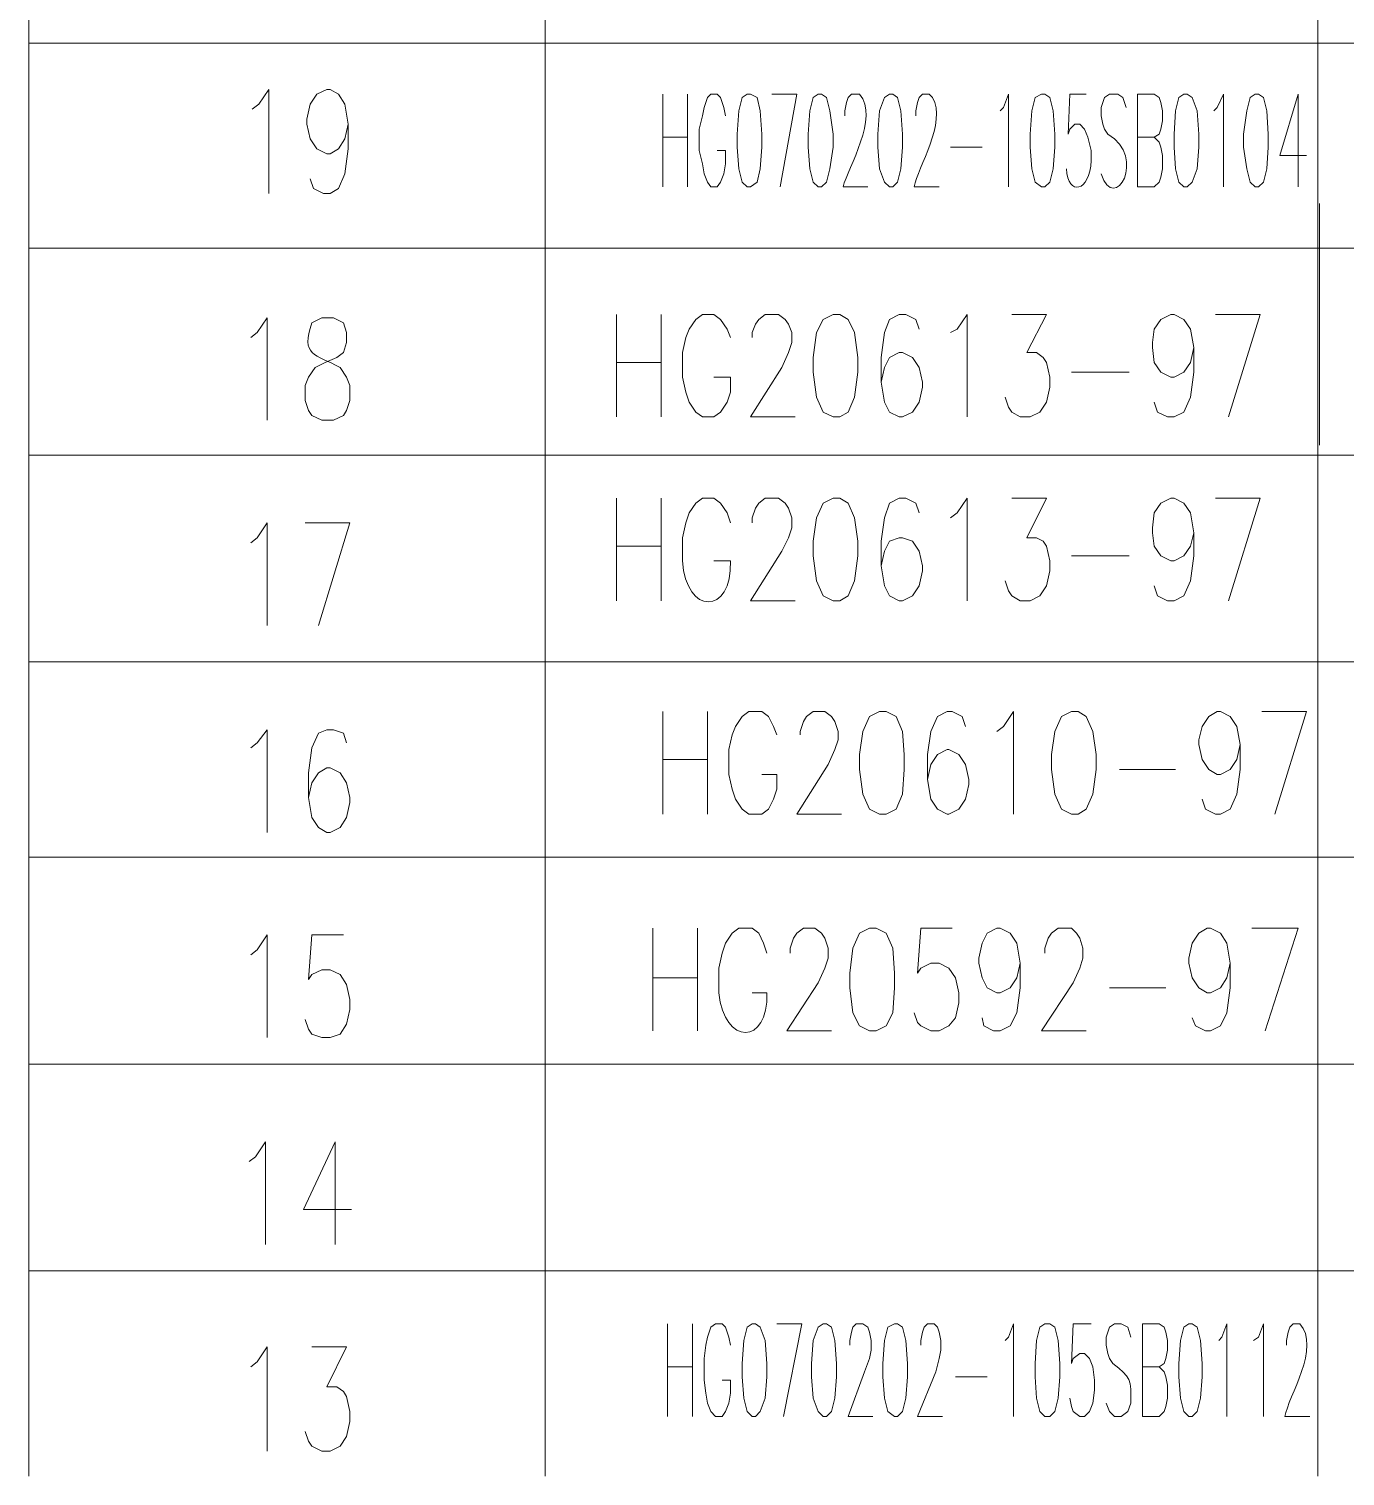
# Model space of a CAD drawing. Header units: millimetres. Extents: x 0 to 1648, y 27 to 2331.
# Drawn here: x 1140.3 to 1283.5, y 470.9 to 628.3 of the extents above; entities that cross this region are included whole.
import ezdxf

# ---------------------------------------------------------------- set-up
doc = ezdxf.new("R2010")
doc.units = ezdxf.units.MM
doc.layers.add('1', color=7, linetype='Continuous')

msp = doc.modelspace()

# ---------------------------------------------------------------- linework, layer by layer
at = {"layer": '1', "color": 0, "lineweight": 5}
for points in [[(1645.2, 649.311732), (1140.3, 649.311732), (1140.3, 626.811732)], [(1196.46, 649.311732), (1196.46, 626.811732)], [(1280.52, 649.311732), (1280.52, 626.811732)], [(1645.2, 626.811732), (1140.3, 626.811732), (1140.3, 604.491732)], [(1196.46, 626.811732), (1196.46, 604.491732)], [(1280.52, 626.811732), (1280.52, 604.491732)], [(1164.6, 619.611732), (1165.32, 620.151732), (1166.4, 621.771732), (1166.4, 610.431732)], [(1175.04, 617.991732), (1174.68, 616.371732), (1173.96, 615.291732), (1173.06, 614.751732), (1172.7, 614.751732), (1171.62, 615.291732), (1170.9, 616.371732), (1170.54, 617.991732), (1170.54, 618.531732), (1170.9, 620.151732), (1171.62, 621.231732), (1172.7, 621.771732), (1173.06, 621.771732), (1173.96, 621.231732), (1174.68, 620.151732), (1175.04, 617.991732), (1175.04, 615.291732), (1174.68, 612.591732), (1173.96, 610.971732), (1173.06, 610.431732), (1172.34, 610.431732), (1171.26, 610.971732), (1170.9, 612.051732)], [(1209.24, 621.231732), (1209.24, 611.151732)], [(1211.94, 621.231732), (1211.94, 611.151732)], [(1216.08, 618.891732), (1215.9, 619.791732), (1215.54, 620.871732), (1215.18, 621.231732), (1214.46, 621.231732), (1214.1, 620.871732), (1213.74, 619.791732), (1213.56, 618.891732), (1213.2, 617.451732), (1213.2, 615.111732), (1213.56, 613.671732), (1213.74, 612.591732), (1214.1, 611.691732), (1214.46, 611.151732), (1215.18, 611.151732), (1215.54, 611.691732), (1215.9, 612.591732), (1216.08, 613.671732), (1216.08, 615.111732), (1215.18, 615.111732)], [(1218.42, 621.231732), (1217.88, 620.871732), (1217.52, 619.431732), (1217.34, 616.911732), (1217.34, 615.471732), (1217.52, 613.131732), (1217.88, 611.691732), (1218.42, 611.151732), (1218.78, 611.151732), (1219.5, 611.691732), (1219.86, 613.131732), (1220.04, 615.471732), (1220.04, 616.911732), (1219.86, 619.431732), (1219.5, 620.871732), (1218.78, 621.231732), (1218.42, 621.231732)], [(1222.02, 611.151732), (1223.82, 621.231732), (1221.12, 621.231732)], [(1226.16, 621.231732), (1225.62, 620.871732), (1225.26, 619.431732), (1225.08, 616.911732), (1225.08, 615.471732), (1225.26, 613.131732), (1225.62, 611.691732), (1226.16, 611.151732), (1226.52, 611.151732), (1227.06, 611.691732), (1227.42, 613.131732), (1227.78, 615.471732), (1227.78, 616.911732), (1227.42, 619.431732), (1227.06, 620.871732), (1226.52, 621.231732), (1226.16, 621.231732)], [(1233.9, 621.231732), (1233.36, 620.871732), (1232.82, 619.431732), (1232.64, 616.911732), (1232.64, 615.471732), (1232.82, 613.131732), (1233.36, 611.691732), (1233.9, 611.151732), (1234.26, 611.151732), (1234.8, 611.691732), (1235.16, 613.131732), (1235.34, 615.471732), (1235.34, 616.911732), (1235.16, 619.431732), (1234.8, 620.871732), (1234.26, 621.231732), (1233.9, 621.231732)], [(1245.96, 619.431732), (1246.32, 619.791732), (1246.86, 621.231732), (1246.86, 611.151732)], [(1250.46, 621.231732), (1249.74, 620.871732), (1249.38, 619.431732), (1249.2, 616.911732), (1249.2, 615.471732), (1249.38, 613.131732), (1249.74, 611.691732), (1250.46, 611.151732), (1250.82, 611.151732), (1251.36, 611.691732), (1251.72, 613.131732), (1251.9, 615.471732), (1251.9, 616.911732), (1251.72, 619.431732), (1251.36, 620.871732), (1250.82, 621.231732), (1250.46, 621.231732)], [(1260.9, 611.151732), (1260.9, 621.231732), (1262.7, 621.231732), (1263.24, 620.871732), (1263.42, 620.331732), (1263.6, 619.431732), (1263.6, 618.351732), (1263.42, 617.451732), (1263.24, 616.911732), (1262.7, 616.551732), (1260.9, 616.551732)], [(1265.94, 621.231732), (1265.4, 620.871732), (1265.04, 619.431732), (1264.86, 616.911732), (1264.86, 615.471732), (1265.04, 613.131732), (1265.4, 611.691732), (1265.94, 611.151732), (1266.3, 611.151732), (1266.84, 611.691732), (1267.38, 613.131732), (1267.56, 615.471732), (1267.56, 616.911732), (1267.38, 619.431732), (1266.84, 620.871732), (1266.3, 621.231732), (1265.94, 621.231732)], [(1269.18, 619.431732), (1269.54, 619.791732), (1270.26, 621.231732), (1270.26, 611.151732)], [(1273.68, 621.231732), (1273.14, 620.871732), (1272.78, 619.431732), (1272.42, 616.911732), (1272.42, 615.471732), (1272.78, 613.131732), (1273.14, 611.691732), (1273.68, 611.151732), (1274.04, 611.151732), (1274.58, 611.691732), (1274.94, 613.131732), (1275.12, 615.471732), (1275.12, 616.911732), (1274.94, 619.431732), (1274.58, 620.871732), (1274.04, 621.231732), (1273.68, 621.231732)], [(1278.36, 621.231732), (1276.38, 614.571732), (1279.26, 614.571732)], [(1278.36, 621.231732), (1278.36, 611.151732)], [(1209.24, 616.551732), (1211.94, 616.551732)], [(1262.7, 616.551732), (1263.24, 616.011732), (1263.42, 615.471732), (1263.6, 614.571732), (1263.6, 613.131732), (1263.42, 612.231732), (1263.24, 611.691732), (1262.7, 611.151732), (1260.9, 611.151732)], [(1240.56, 615.471732), (1243.98, 615.471732)], [(1196.46, 609.351732), (1196.46, 583.071732)], [(1280.7, 609.351732), (1280.7, 583.071732)], [(1645.2, 604.491732), (1140.3, 604.491732), (1140.3, 581.991732)], [(1196.46, 604.491732), (1196.46, 581.991732)], [(1280.52, 604.491732), (1280.52, 581.991732)], [(1164.42, 594.771732), (1165.14, 595.311732), (1166.22, 596.931732), (1166.22, 585.771732)], [(1204.2, 597.291732), (1204.2, 586.131732)], [(1209.06, 597.291732), (1209.06, 586.131732)], [(1216.62, 594.771732), (1216.26, 595.671732), (1215.54, 596.751732), (1214.82, 597.291732), (1213.56, 597.291732), (1212.84, 596.751732), (1212.12, 595.671732), (1211.76, 594.771732), (1211.4, 593.151732), (1211.4, 590.451732), (1211.76, 588.831732), (1212.12, 587.751732), (1212.84, 586.671732), (1213.56, 586.131732), (1214.82, 586.131732), (1215.54, 586.671732), (1216.26, 587.751732), (1216.62, 588.831732), (1216.62, 590.451732), (1214.82, 590.451732)], [(1218.96, 594.771732), (1218.96, 595.311732), (1219.32, 596.211732), (1219.68, 596.751732), (1220.4, 597.291732), (1221.84, 597.291732), (1222.56, 596.751732), (1222.92, 596.211732), (1223.28, 595.311732), (1223.28, 594.231732), (1222.92, 593.151732), (1222.2, 591.531732), (1218.78, 586.131732), (1223.64, 586.131732)], [(1227.78, 597.291732), (1226.7, 596.751732), (1225.98, 595.311732), (1225.62, 592.611732), (1225.62, 590.991732), (1225.98, 588.291732), (1226.7, 586.671732), (1227.78, 586.131732), (1228.5, 586.131732), (1229.4, 586.671732), (1230.12, 588.291732), (1230.48, 590.991732), (1230.48, 592.611732), (1230.12, 595.311732), (1229.4, 596.751732), (1228.5, 597.291732), (1227.78, 597.291732)], [(1237.14, 595.671732), (1236.78, 596.751732), (1235.7, 597.291732), (1234.98, 597.291732), (1233.9, 596.751732), (1233.36, 595.311732), (1233, 592.611732), (1233, 589.911732), (1233.36, 587.751732), (1233.9, 586.671732), (1234.98, 586.131732), (1235.34, 586.131732), (1236.42, 586.671732), (1237.14, 587.751732), (1237.5, 589.371732), (1237.5, 589.911732), (1237.14, 591.531732), (1236.42, 592.611732), (1235.34, 593.151732), (1234.98, 593.151732), (1233.9, 592.611732), (1233.36, 591.531732), (1233, 589.911732)], [(1240.56, 595.311732), (1241.28, 595.671732), (1242.36, 597.291732), (1242.36, 586.131732)], [(1247.22, 597.291732), (1251, 597.291732), (1248.84, 593.151732), (1249.92, 593.151732), (1250.64, 592.611732), (1251, 592.071732), (1251.36, 590.451732), (1251.36, 589.371732), (1251, 587.751732), (1250.28, 586.671732), (1249.2, 586.131732), (1248.12, 586.131732), (1247.22, 586.671732), (1246.86, 587.211732), (1246.5, 588.291732)], [(1267.02, 593.691732), (1266.66, 592.071732), (1265.94, 590.991732), (1264.86, 590.451732), (1264.5, 590.451732), (1263.42, 590.991732), (1262.7, 592.071732), (1262.52, 593.691732), (1262.52, 594.231732), (1262.7, 595.671732), (1263.42, 596.751732), (1264.5, 597.291732), (1264.86, 597.291732), (1265.94, 596.751732), (1266.66, 595.671732), (1267.02, 593.691732), (1267.02, 590.991732), (1266.66, 588.291732), (1265.94, 586.671732), (1264.86, 586.131732), (1264.14, 586.131732), (1263.06, 586.671732), (1262.7, 587.751732)], [(1270.8, 586.131732), (1274.22, 597.291732), (1269.36, 597.291732)], [(1204.2, 592.071732), (1209.06, 592.071732)], [(1253.7, 590.991732), (1260, 590.991732)], [(1196.46, 583.071732), (1196.46, 560.571732)], [(1280.52, 583.071732), (1280.52, 560.571732)], [(1645.2, 581.991732), (1140.3, 581.991732), (1140.3, 559.491732)], [(1196.46, 581.991732), (1196.46, 559.491732)], [(1280.52, 581.991732), (1280.52, 559.491732)], [(1204.2, 577.311732), (1204.2, 566.151732)], [(1209.06, 577.311732), (1209.06, 566.151732)], [(1218.96, 574.611732), (1218.96, 575.151732), (1219.32, 576.231732), (1219.68, 576.771732), (1220.4, 577.311732), (1221.84, 577.311732), (1222.56, 576.771732), (1222.92, 576.231732), (1223.28, 575.151732), (1223.28, 574.071732), (1222.92, 572.991732), (1222.2, 571.551732), (1218.78, 566.151732), (1223.64, 566.151732)], [(1227.78, 577.311732), (1226.7, 576.771732), (1225.98, 575.151732), (1225.62, 572.631732), (1225.62, 571.011732), (1225.98, 568.311732), (1226.7, 566.691732), (1227.78, 566.151732), (1228.5, 566.151732), (1229.4, 566.691732), (1230.12, 568.311732), (1230.48, 571.011732), (1230.48, 572.631732), (1230.12, 575.151732), (1229.4, 576.771732), (1228.5, 577.311732), (1227.78, 577.311732)], [(1237.14, 575.691732), (1236.78, 576.771732), (1235.7, 577.311732), (1234.98, 577.311732), (1233.9, 576.771732), (1233.36, 575.151732), (1233, 572.631732), (1233, 569.931732), (1233.36, 567.771732), (1233.9, 566.691732), (1234.98, 566.151732), (1235.34, 566.151732), (1236.42, 566.691732), (1237.14, 567.771732), (1237.5, 569.391732), (1237.5, 569.931732), (1237.14, 571.551732), (1236.42, 572.631732), (1235.34, 572.991732), (1234.98, 572.991732), (1233.9, 572.631732), (1233.36, 571.551732), (1233, 569.931732)], [(1240.56, 575.151732), (1241.28, 575.691732), (1242.36, 577.311732), (1242.36, 566.151732)], [(1247.22, 577.311732), (1251, 577.311732), (1248.84, 572.991732), (1249.92, 572.991732), (1250.64, 572.631732), (1251, 572.091732), (1251.36, 570.471732), (1251.36, 569.391732), (1251, 567.771732), (1250.28, 566.691732), (1249.2, 566.151732), (1248.12, 566.151732), (1247.22, 566.691732), (1246.86, 567.231732), (1246.5, 568.311732)], [(1267.02, 573.531732), (1266.66, 572.091732), (1265.94, 571.011732), (1264.86, 570.471732), (1264.5, 570.471732), (1263.42, 571.011732), (1262.7, 572.091732), (1262.52, 573.531732), (1262.52, 574.071732), (1262.7, 575.691732), (1263.42, 576.771732), (1264.5, 577.311732), (1264.86, 577.311732), (1265.94, 576.771732), (1266.66, 575.691732), (1267.02, 573.531732), (1267.02, 571.011732), (1266.66, 568.311732), (1265.94, 566.691732), (1264.86, 566.151732), (1264.14, 566.151732), (1263.06, 566.691732), (1262.7, 567.771732)], [(1270.8, 566.151732), (1274.22, 577.311732), (1269.36, 577.311732)], [(1164.42, 572.451732), (1165.14, 572.991732), (1166.22, 574.611732), (1166.22, 563.451732)], [(1171.8, 563.451732), (1175.22, 574.611732), (1170.36, 574.611732)], [(1204.2, 572.091732), (1209.06, 572.091732)], [(1253.7, 571.011732), (1260, 571.011732)], [(1196.46, 560.571732), (1196.46, 538.251732)], [(1280.52, 560.571732), (1280.52, 538.251732)], [(1645.2, 559.491732), (1140.3, 559.491732), (1140.3, 537.171732)], [(1196.46, 559.491732), (1196.46, 537.171732)], [(1280.52, 559.491732), (1280.52, 537.171732)], [(1209.24, 554.091732), (1209.24, 542.931732)], [(1214.1, 554.091732), (1214.1, 542.931732)], [(1221.66, 551.571732), (1221.3, 552.471732), (1220.76, 553.551732), (1220.04, 554.091732), (1218.6, 554.091732), (1217.88, 553.551732), (1217.16, 552.471732), (1216.8, 551.571732), (1216.44, 549.951732), (1216.44, 547.251732), (1216.8, 545.631732), (1217.16, 544.551732), (1217.88, 543.471732), (1218.6, 542.931732), (1220.04, 542.931732), (1220.76, 543.471732), (1221.3, 544.551732), (1221.66, 545.631732), (1221.66, 547.251732), (1220.04, 547.251732)], [(1224.18, 551.571732), (1224.18, 551.931732), (1224.54, 553.011732), (1224.9, 553.551732), (1225.62, 554.091732), (1226.88, 554.091732), (1227.6, 553.551732), (1227.96, 553.011732), (1228.32, 551.931732), (1228.32, 551.031732), (1227.96, 549.951732), (1227.24, 548.331732), (1223.82, 542.931732), (1228.68, 542.931732)], [(1232.82, 554.091732), (1231.74, 553.551732), (1231.02, 551.931732), (1230.66, 549.411732), (1230.66, 547.791732), (1231.02, 545.091732), (1231.74, 543.471732), (1232.82, 542.931732), (1233.54, 542.931732), (1234.62, 543.471732), (1235.34, 545.091732), (1235.52, 547.791732), (1235.52, 549.411732), (1235.34, 551.931732), (1234.62, 553.551732), (1233.54, 554.091732), (1232.82, 554.091732)], [(1242.18, 552.471732), (1241.82, 553.551732), (1240.74, 554.091732), (1240.2, 554.091732), (1239.12, 553.551732), (1238.4, 551.931732), (1238.04, 549.411732), (1238.04, 546.711732), (1238.4, 544.551732), (1239.12, 543.471732), (1240.2, 542.931732), (1240.38, 542.931732), (1241.46, 543.471732), (1242.18, 544.551732), (1242.54, 546.171732), (1242.54, 546.711732), (1242.18, 548.331732), (1241.46, 549.411732), (1240.38, 549.951732), (1240.2, 549.951732), (1239.12, 549.411732), (1238.4, 548.331732), (1238.04, 546.711732)], [(1245.6, 551.931732), (1246.32, 552.471732), (1247.4, 554.091732), (1247.4, 542.931732)], [(1253.7, 554.091732), (1252.62, 553.551732), (1251.9, 551.931732), (1251.54, 549.411732), (1251.54, 547.791732), (1251.9, 545.091732), (1252.62, 543.471732), (1253.7, 542.931732), (1254.42, 542.931732), (1255.32, 543.471732), (1256.04, 545.091732), (1256.4, 547.791732), (1256.4, 549.411732), (1256.04, 551.931732), (1255.32, 553.551732), (1254.42, 554.091732), (1253.7, 554.091732)], [(1272.06, 550.491732), (1271.7, 548.871732), (1270.98, 547.791732), (1269.9, 547.251732), (1269.54, 547.251732), (1268.64, 547.791732), (1267.92, 548.871732), (1267.56, 550.491732), (1267.56, 551.031732), (1267.92, 552.471732), (1268.64, 553.551732), (1269.54, 554.091732), (1269.9, 554.091732), (1270.98, 553.551732), (1271.7, 552.471732), (1272.06, 550.491732), (1272.06, 547.791732), (1271.7, 545.091732), (1270.98, 543.471732), (1269.9, 542.931732), (1269.36, 542.931732), (1268.28, 543.471732), (1267.92, 544.551732)], [(1275.84, 542.931732), (1279.26, 554.091732), (1274.4, 554.091732)], [(1164.42, 550.131732), (1165.14, 550.671732), (1166.22, 552.111732), (1166.22, 540.951732)], [(1174.86, 550.671732), (1174.5, 551.751732), (1173.42, 552.111732), (1172.7, 552.111732), (1171.8, 551.751732), (1171.08, 550.131732), (1170.72, 547.431732), (1170.72, 544.731732), (1171.08, 542.571732), (1171.8, 541.491732), (1172.7, 540.951732), (1173.06, 540.951732), (1174.14, 541.491732), (1174.86, 542.571732), (1175.22, 544.191732), (1175.22, 544.731732), (1174.86, 546.351732), (1174.14, 547.431732), (1173.06, 547.971732), (1172.7, 547.971732), (1171.8, 547.431732), (1171.08, 546.351732), (1170.72, 544.731732)], [(1209.24, 548.871732), (1214.1, 548.871732)], [(1258.92, 547.791732), (1265.04, 547.791732)], [(1645.2, 538.251732), (1140.3, 538.251732), (1140.3, 515.751732)], [(1196.46, 538.251732), (1196.46, 515.751732)], [(1280.52, 538.251732), (1280.52, 515.751732)], [(1208.16, 530.511732), (1208.16, 519.351732)], [(1213.02, 530.511732), (1213.02, 519.351732)], [(1223.1, 527.811732), (1223.1, 528.351732), (1223.46, 529.431732), (1223.82, 529.971732), (1224.54, 530.511732), (1225.8, 530.511732), (1226.52, 529.971732), (1226.88, 529.431732), (1227.24, 528.351732), (1227.24, 527.271732), (1226.88, 526.191732), (1226.16, 524.571732), (1222.74, 519.351732), (1227.6, 519.351732)], [(1231.74, 530.511732), (1230.66, 529.971732), (1229.94, 528.351732), (1229.58, 525.651732), (1229.58, 524.031732), (1229.94, 521.331732), (1230.66, 519.891732), (1231.74, 519.351732), (1232.46, 519.351732), (1233.54, 519.891732), (1234.26, 521.331732), (1234.44, 524.031732), (1234.44, 525.651732), (1234.26, 528.351732), (1233.54, 529.971732), (1232.46, 530.511732), (1231.74, 530.511732)], [(1240.74, 530.511732), (1237.32, 530.511732), (1236.96, 525.651732), (1237.32, 526.191732), (1238.4, 526.731732), (1239.3, 526.731732), (1240.38, 526.191732), (1241.1, 525.111732), (1241.46, 523.491732), (1241.46, 522.411732), (1241.1, 520.791732), (1240.38, 519.891732), (1239.3, 519.351732), (1238.4, 519.351732), (1237.32, 519.891732), (1236.96, 520.251732), (1236.6, 521.331732)], [(1248.12, 526.731732), (1247.76, 525.111732), (1247.04, 524.031732), (1245.96, 523.491732), (1245.6, 523.491732), (1244.52, 524.031732), (1243.98, 525.111732), (1243.62, 526.731732), (1243.62, 527.271732), (1243.98, 528.891732), (1244.52, 529.971732), (1245.6, 530.511732), (1245.96, 530.511732), (1247.04, 529.971732), (1247.76, 528.891732), (1248.12, 526.731732), (1248.12, 524.031732), (1247.76, 521.331732), (1247.04, 519.891732), (1245.96, 519.351732), (1245.24, 519.351732), (1244.16, 519.891732), (1243.98, 520.791732)], [(1250.82, 527.811732), (1250.82, 528.351732), (1251.18, 529.431732), (1251.54, 529.971732), (1252.26, 530.511732), (1253.7, 530.511732), (1254.24, 529.971732), (1254.6, 529.431732), (1254.96, 528.351732), (1254.96, 527.271732), (1254.6, 526.191732), (1253.88, 524.571732), (1250.46, 519.351732), (1255.32, 519.351732)], [(1270.98, 526.731732), (1270.62, 525.111732), (1269.9, 524.031732), (1268.82, 523.491732), (1268.46, 523.491732), (1267.56, 524.031732), (1266.84, 525.111732), (1266.48, 526.731732), (1266.48, 527.271732), (1266.84, 528.891732), (1267.56, 529.971732), (1268.46, 530.511732), (1268.82, 530.511732), (1269.9, 529.971732), (1270.62, 528.891732), (1270.98, 526.731732), (1270.98, 524.031732), (1270.62, 521.331732), (1269.9, 519.891732), (1268.82, 519.351732), (1268.28, 519.351732), (1267.2, 519.891732), (1266.84, 520.791732)], [(1274.76, 519.351732), (1278.36, 530.511732), (1273.32, 530.511732)], [(1164.42, 527.631732), (1165.14, 528.171732), (1166.22, 529.791732), (1166.22, 518.631732)], [(1174.5, 529.791732), (1171.08, 529.791732), (1170.72, 524.931732), (1171.08, 525.471732), (1172.16, 526.011732), (1173.06, 526.011732), (1174.14, 525.471732), (1174.86, 524.391732), (1175.22, 522.771732), (1175.22, 521.691732), (1174.86, 520.071732), (1174.14, 518.991732), (1173.06, 518.631732), (1172.16, 518.631732), (1171.08, 518.991732), (1170.72, 519.531732), (1170.36, 520.611732)], [(1208.16, 525.111732), (1213.02, 525.111732)], [(1257.84, 524.031732), (1263.96, 524.031732)], [(1645.2, 515.751732), (1140.3, 515.751732), (1140.3, 493.251732)], [(1196.46, 515.751732), (1196.46, 493.251732)], [(1280.52, 515.751732), (1280.52, 493.251732)], [(1164.24, 505.131732), (1164.96, 505.671732), (1166.04, 507.291732), (1166.04, 496.131732)], [(1173.6, 507.291732), (1170.18, 499.911732), (1175.4, 499.911732)], [(1173.6, 507.291732), (1173.6, 496.131732)], [(1645.2, 493.251732), (1140.3, 493.251732), (1140.3, 470.931732)], [(1196.46, 493.251732), (1196.46, 470.931732)], [(1280.52, 493.251732), (1280.52, 470.931732)], [(1209.78, 487.491732), (1209.78, 477.411732)], [(1212.48, 487.491732), (1212.48, 477.411732)], [(1216.62, 485.151732), (1216.44, 486.051732), (1216.08, 487.131732), (1215.72, 487.491732), (1215, 487.491732), (1214.46, 487.131732), (1214.1, 486.051732), (1213.92, 485.151732), (1213.74, 483.711732), (1213.74, 481.371732), (1213.92, 479.931732), (1214.1, 478.851732), (1214.46, 477.951732), (1215, 477.411732), (1215.72, 477.411732), (1216.08, 477.951732), (1216.44, 478.851732), (1216.62, 479.931732), (1216.62, 481.371732), (1215.72, 481.371732)], [(1218.96, 487.491732), (1218.42, 487.131732), (1218.06, 485.691732), (1217.88, 483.171732), (1217.88, 481.731732), (1218.06, 479.391732), (1218.42, 477.951732), (1218.96, 477.411732), (1219.32, 477.411732), (1219.86, 477.951732), (1220.4, 479.391732), (1220.58, 481.731732), (1220.58, 483.171732), (1220.4, 485.691732), (1219.86, 487.131732), (1219.32, 487.491732), (1218.96, 487.491732)], [(1222.38, 477.411732), (1224.36, 487.491732), (1221.66, 487.491732)], [(1226.7, 487.491732), (1226.16, 487.131732), (1225.62, 485.691732), (1225.44, 483.171732), (1225.44, 481.731732), (1225.62, 479.391732), (1226.16, 477.951732), (1226.7, 477.411732), (1227.06, 477.411732), (1227.6, 477.951732), (1227.96, 479.391732), (1228.14, 481.731732), (1228.14, 483.171732), (1227.96, 485.691732), (1227.6, 487.131732), (1227.06, 487.491732), (1226.7, 487.491732)], [(1229.58, 485.151732), (1229.58, 485.691732), (1229.76, 486.591732), (1229.94, 487.131732), (1230.3, 487.491732), (1231.02, 487.491732), (1231.56, 487.131732), (1231.74, 486.591732), (1231.92, 485.691732), (1231.92, 484.611732), (1231.74, 483.711732), (1231.2, 482.271732), (1229.4, 477.411732), (1232.1, 477.411732)], [(1234.44, 487.491732), (1233.72, 487.131732), (1233.36, 485.691732), (1233.18, 483.171732), (1233.18, 481.731732), (1233.36, 479.391732), (1233.72, 477.951732), (1234.44, 477.411732), (1234.8, 477.411732), (1235.34, 477.951732), (1235.7, 479.391732), (1235.88, 481.731732), (1235.88, 483.171732), (1235.7, 485.691732), (1235.34, 487.131732), (1234.8, 487.491732), (1234.44, 487.491732)], [(1237.32, 485.151732), (1237.32, 485.691732), (1237.5, 486.591732), (1237.68, 487.131732), (1238.04, 487.491732), (1238.76, 487.491732), (1239.12, 487.131732), (1239.3, 486.591732), (1239.48, 485.691732), (1239.48, 484.611732), (1239.3, 483.711732), (1238.94, 482.271732), (1236.96, 477.411732), (1239.66, 477.411732)], [(1246.5, 485.691732), (1246.86, 486.051732), (1247.4, 487.491732), (1247.4, 477.411732)], [(1250.82, 487.491732), (1250.28, 487.131732), (1249.92, 485.691732), (1249.74, 483.171732), (1249.74, 481.731732), (1249.92, 479.391732), (1250.28, 477.951732), (1250.82, 477.411732), (1251.36, 477.411732), (1251.9, 477.951732), (1252.26, 479.391732), (1252.44, 481.731732), (1252.44, 483.171732), (1252.26, 485.691732), (1251.9, 487.131732), (1251.36, 487.491732), (1250.82, 487.491732)], [(1255.86, 487.491732), (1253.88, 487.491732), (1253.7, 483.171732), (1253.88, 483.711732), (1254.6, 484.251732), (1255.14, 484.251732), (1255.68, 483.711732), (1256.04, 482.811732), (1256.22, 481.371732), (1256.22, 480.291732), (1256.04, 478.851732), (1255.68, 477.951732), (1255.14, 477.411732), (1254.6, 477.411732), (1253.88, 477.951732), (1253.7, 478.491732), (1253.52, 479.391732)], [(1261.44, 477.411732), (1261.44, 487.491732), (1263.24, 487.491732), (1263.78, 487.131732), (1263.96, 486.591732), (1264.14, 485.691732), (1264.14, 484.611732), (1263.96, 483.711732), (1263.78, 483.171732), (1263.24, 482.811732), (1261.44, 482.811732)], [(1266.48, 487.491732), (1265.94, 487.131732), (1265.58, 485.691732), (1265.4, 483.171732), (1265.4, 481.731732), (1265.58, 479.391732), (1265.94, 477.951732), (1266.48, 477.411732), (1266.84, 477.411732), (1267.38, 477.951732), (1267.74, 479.391732), (1267.92, 481.731732), (1267.92, 483.171732), (1267.74, 485.691732), (1267.38, 487.131732), (1266.84, 487.491732), (1266.48, 487.491732)], [(1269.72, 485.691732), (1270.08, 486.051732), (1270.62, 487.491732), (1270.62, 477.411732)], [(1273.5, 485.691732), (1274.04, 486.051732), (1274.58, 487.491732), (1274.58, 477.411732)], [(1164.42, 482.811732), (1165.14, 483.351732), (1166.22, 484.971732), (1166.22, 473.631732)], [(1171.08, 484.971732), (1174.86, 484.971732), (1172.7, 480.651732), (1173.78, 480.651732), (1174.5, 480.111732), (1174.86, 479.571732), (1175.22, 477.951732), (1175.22, 476.871732), (1174.86, 475.251732), (1174.14, 474.171732), (1173.06, 473.631732), (1172.16, 473.631732), (1171.08, 474.171732), (1170.72, 474.711732), (1170.36, 475.791732)], [(1209.78, 482.811732), (1212.48, 482.811732)], [(1241.1, 481.731732), (1244.52, 481.731732)], [(1263.24, 482.811732), (1263.78, 482.271732), (1263.96, 481.731732), (1264.14, 480.831732), (1264.14, 479.391732), (1263.96, 478.491732), (1263.78, 477.951732), (1263.24, 477.411732), (1261.44, 477.411732)]]:
    msp.add_lwpolyline(points, dxfattribs=at)
for points, knots in [([(1229.04, 618.891732), (1229.04, 618.891732), (1229.04, 619.431732), (1229.04, 619.431732), (1229.04, 619.431732), (1229.22, 620.331732), (1229.22, 620.331732), (1229.22, 620.331732), (1229.4, 620.871732), (1229.4, 620.871732), (1229.4, 620.871732), (1229.76, 621.231732), (1229.76, 621.231732), (1229.76, 621.231732), (1230.66, 621.231732), (1230.66, 621.231732), (1232.82, 618.711732), (1229.4, 613.311732), (1228.86, 611.151732), (1228.86, 611.151732), (1231.56, 611.151732), (1231.56, 611.151732)], [0, 0, 0, 0, 1, 1, 1, 2, 2, 2, 3, 3, 3, 4, 4, 4, 5, 5, 5, 6, 6, 6, 7, 7, 7, 7]), ([(1236.78, 618.891732), (1236.78, 618.891732), (1236.78, 619.431732), (1236.78, 619.431732), (1236.78, 619.431732), (1236.96, 620.331732), (1236.96, 620.331732), (1236.96, 620.331732), (1237.14, 620.871732), (1237.14, 620.871732), (1237.14, 620.871732), (1237.5, 621.231732), (1237.5, 621.231732), (1237.5, 621.231732), (1238.22, 621.231732), (1238.22, 621.231732), (1238.22, 621.231732), (1238.58, 620.871732), (1238.58, 620.871732), (1240.2, 618.171732), (1236.96, 613.311732), (1236.6, 611.151732), (1236.6, 611.151732), (1239.3, 611.151732), (1239.3, 611.151732)], [0, 0, 0, 0, 1, 1, 1, 2, 2, 2, 3, 3, 3, 4, 4, 4, 5, 5, 5, 6, 6, 6, 7, 7, 7, 8, 8, 8, 8]), ([(1255.32, 621.231732), (1255.32, 621.231732), (1253.52, 621.231732), (1253.52, 621.231732), (1253.52, 621.231732), (1253.34, 616.911732), (1253.34, 616.911732), (1253.34, 616.911732), (1253.52, 617.451732), (1253.52, 617.451732), (1253.52, 617.451732), (1254.06, 617.991732), (1254.06, 617.991732), (1254.06, 617.991732), (1254.6, 617.991732), (1254.6, 617.991732), (1254.6, 617.991732), (1255.14, 617.451732), (1255.14, 617.451732), (1255.14, 617.451732), (1255.5, 616.551732), (1255.5, 616.551732), (1255.5, 616.551732), (1255.86, 615.111732), (1255.86, 615.111732), (1255.86, 615.111732), (1255.86, 614.031732), (1255.86, 614.031732), (1255.68, 610.611732), (1253.34, 610.071732), (1253.16, 613.131732)], [0, 0, 0, 0, 1, 1, 1, 2, 2, 2, 3, 3, 3, 4, 4, 4, 5, 5, 5, 6, 6, 6, 7, 7, 7, 8, 8, 8, 9, 9, 9, 10, 10, 10, 10]), ([(1259.64, 619.791732), (1259.64, 619.791732), (1259.28, 620.871732), (1259.28, 620.871732), (1259.28, 620.871732), (1258.74, 621.231732), (1258.74, 621.231732), (1258.74, 621.231732), (1257.84, 621.231732), (1257.84, 621.231732), (1257.84, 621.231732), (1257.3, 620.871732), (1257.3, 620.871732), (1257.3, 620.871732), (1256.94, 619.791732), (1256.94, 619.791732), (1256.94, 619.791732), (1256.94, 618.891732), (1256.94, 618.891732), (1256.94, 618.891732), (1257.12, 617.991732), (1257.12, 617.991732), (1257.12, 617.991732), (1257.3, 617.451732), (1257.3, 617.451732), (1257.3, 617.451732), (1257.66, 616.911732), (1257.66, 616.911732), (1261.98, 614.391732), (1258.38, 608.091732), (1256.94, 612.591732)], [0, 0, 0, 0, 1, 1, 1, 2, 2, 2, 3, 3, 3, 4, 4, 4, 5, 5, 5, 6, 6, 6, 7, 7, 7, 8, 8, 8, 9, 9, 9, 10, 10, 10, 10]), ([(1172.16, 596.931732), (1172.16, 596.931732), (1171.08, 596.391732), (1171.08, 596.391732), (1169.82, 592.791732), (1171.44, 592.971732), (1174.14, 591.531732), (1174.14, 591.531732), (1174.86, 590.451732), (1174.86, 590.451732), (1174.86, 590.451732), (1175.22, 589.551732), (1175.22, 589.551732), (1175.22, 589.551732), (1175.22, 587.931732), (1175.22, 587.931732), (1175.22, 587.931732), (1174.86, 586.851732), (1174.86, 586.851732), (1174.86, 586.851732), (1174.5, 586.311732), (1174.5, 586.311732), (1174.5, 586.311732), (1173.42, 585.771732), (1173.42, 585.771732), (1173.42, 585.771732), (1172.16, 585.771732), (1172.16, 585.771732), (1172.16, 585.771732), (1171.08, 586.311732), (1171.08, 586.311732), (1171.08, 586.311732), (1170.72, 586.851732), (1170.72, 586.851732), (1170.72, 586.851732), (1170.36, 587.931732), (1170.36, 587.931732), (1170.36, 587.931732), (1170.36, 589.551732), (1170.36, 589.551732), (1170.36, 589.551732), (1170.72, 590.451732), (1170.72, 590.451732), (1170.72, 590.451732), (1171.44, 591.531732), (1171.44, 591.531732), (1171.44, 591.531732), (1172.52, 592.071732), (1172.52, 592.071732), (1172.52, 592.071732), (1173.78, 592.611732), (1173.78, 592.611732), (1173.78, 592.611732), (1174.5, 593.151732), (1174.5, 593.151732), (1174.5, 593.151732), (1174.86, 594.231732), (1174.86, 594.231732), (1174.86, 594.231732), (1174.86, 595.311732), (1174.86, 595.311732), (1174.86, 595.311732), (1174.5, 596.391732), (1174.5, 596.391732), (1174.5, 596.391732), (1173.42, 596.931732), (1173.42, 596.931732), (1173.42, 596.931732), (1172.16, 596.931732), (1172.16, 596.931732)], [0, 0, 0, 0, 1, 1, 1, 2, 2, 2, 3, 3, 3, 4, 4, 4, 5, 5, 5, 6, 6, 6, 7, 7, 7, 8, 8, 8, 9, 9, 9, 10, 10, 10, 11, 11, 11, 12, 12, 12, 13, 13, 13, 14, 14, 14, 15, 15, 15, 16, 16, 16, 17, 17, 17, 18, 18, 18, 19, 19, 19, 20, 20, 20, 21, 21, 21, 22, 22, 22, 23, 23, 23, 23]), ([(1216.62, 574.611732), (1216.62, 574.611732), (1216.26, 575.691732), (1216.26, 575.691732), (1216.26, 575.691732), (1215.54, 576.771732), (1215.54, 576.771732), (1215.54, 576.771732), (1214.82, 577.311732), (1214.82, 577.311732), (1214.82, 577.311732), (1213.56, 577.311732), (1213.56, 577.311732), (1213.56, 577.311732), (1212.84, 576.771732), (1212.84, 576.771732), (1212.84, 576.771732), (1212.12, 575.691732), (1212.12, 575.691732), (1212.12, 575.691732), (1211.76, 574.611732), (1211.76, 574.611732), (1211.76, 574.611732), (1211.4, 572.991732), (1211.4, 572.991732), (1211.4, 572.991732), (1211.4, 570.471732), (1211.4, 570.471732), (1211.76, 564.531732), (1216.8, 564.531732), (1216.62, 570.471732), (1216.62, 570.471732), (1214.82, 570.471732), (1214.82, 570.471732)], [0, 0, 0, 0, 1, 1, 1, 2, 2, 2, 3, 3, 3, 4, 4, 4, 5, 5, 5, 6, 6, 6, 7, 7, 7, 8, 8, 8, 9, 9, 9, 10, 10, 10, 11, 11, 11, 11]), ([(1220.58, 527.811732), (1220.58, 527.811732), (1220.22, 528.891732), (1220.22, 528.891732), (1220.22, 528.891732), (1219.68, 529.971732), (1219.68, 529.971732), (1219.68, 529.971732), (1218.96, 530.511732), (1218.96, 530.511732), (1218.96, 530.511732), (1217.52, 530.511732), (1217.52, 530.511732), (1217.52, 530.511732), (1216.8, 529.971732), (1216.8, 529.971732), (1216.8, 529.971732), (1216.08, 528.891732), (1216.08, 528.891732), (1216.08, 528.891732), (1215.72, 527.811732), (1215.72, 527.811732), (1215.72, 527.811732), (1215.36, 526.191732), (1215.36, 526.191732), (1215.36, 526.191732), (1215.36, 523.491732), (1215.36, 523.491732), (1215.9, 517.731732), (1220.76, 517.731732), (1220.58, 523.491732), (1220.58, 523.491732), (1218.96, 523.491732), (1218.96, 523.491732)], [0, 0, 0, 0, 1, 1, 1, 2, 2, 2, 3, 3, 3, 4, 4, 4, 5, 5, 5, 6, 6, 6, 7, 7, 7, 8, 8, 8, 9, 9, 9, 10, 10, 10, 11, 11, 11, 11]), ([(1260.18, 486.051732), (1260.18, 486.051732), (1259.82, 487.131732), (1259.82, 487.131732), (1259.82, 487.131732), (1259.1, 487.491732), (1259.1, 487.491732), (1259.1, 487.491732), (1258.38, 487.491732), (1258.38, 487.491732), (1258.38, 487.491732), (1257.84, 487.131732), (1257.84, 487.131732), (1257.84, 487.131732), (1257.48, 486.051732), (1257.48, 486.051732), (1257.48, 486.051732), (1257.48, 485.151732), (1257.48, 485.151732), (1257.48, 485.151732), (1257.66, 484.251732), (1257.66, 484.251732), (1257.66, 484.251732), (1257.84, 483.711732), (1257.84, 483.711732), (1257.84, 483.711732), (1258.2, 483.171732), (1258.2, 483.171732), (1260.18, 481.731732), (1260.18, 481.371732), (1260.18, 478.851732), (1260.18, 478.851732), (1259.82, 477.951732), (1259.82, 477.951732), (1259.82, 477.951732), (1259.1, 477.411732), (1259.1, 477.411732), (1259.1, 477.411732), (1258.38, 477.411732), (1258.38, 477.411732), (1258.38, 477.411732), (1257.84, 477.951732), (1257.84, 477.951732), (1257.84, 477.951732), (1257.48, 478.851732), (1257.48, 478.851732)], [0, 0, 0, 0, 1, 1, 1, 2, 2, 2, 3, 3, 3, 4, 4, 4, 5, 5, 5, 6, 6, 6, 7, 7, 7, 8, 8, 8, 9, 9, 9, 10, 10, 10, 11, 11, 11, 12, 12, 12, 13, 13, 13, 14, 14, 14, 15, 15, 15, 15]), ([(1277.1, 485.151732), (1277.1, 485.151732), (1277.1, 485.691732), (1277.1, 485.691732), (1277.1, 485.691732), (1277.28, 486.591732), (1277.28, 486.591732), (1277.28, 486.591732), (1277.46, 487.131732), (1277.46, 487.131732), (1277.46, 487.131732), (1277.82, 487.491732), (1277.82, 487.491732), (1277.82, 487.491732), (1278.54, 487.491732), (1278.54, 487.491732), (1280.88, 484.971732), (1277.28, 479.571732), (1276.92, 477.411732), (1276.92, 477.411732), (1279.62, 477.411732), (1279.62, 477.411732)], [0, 0, 0, 0, 1, 1, 1, 2, 2, 2, 3, 3, 3, 4, 4, 4, 5, 5, 5, 6, 6, 6, 7, 7, 7, 7])]:
    msp.add_open_spline(points, degree=3, knots=knots, dxfattribs=at)

doc.saveas('drawing.dxf')
